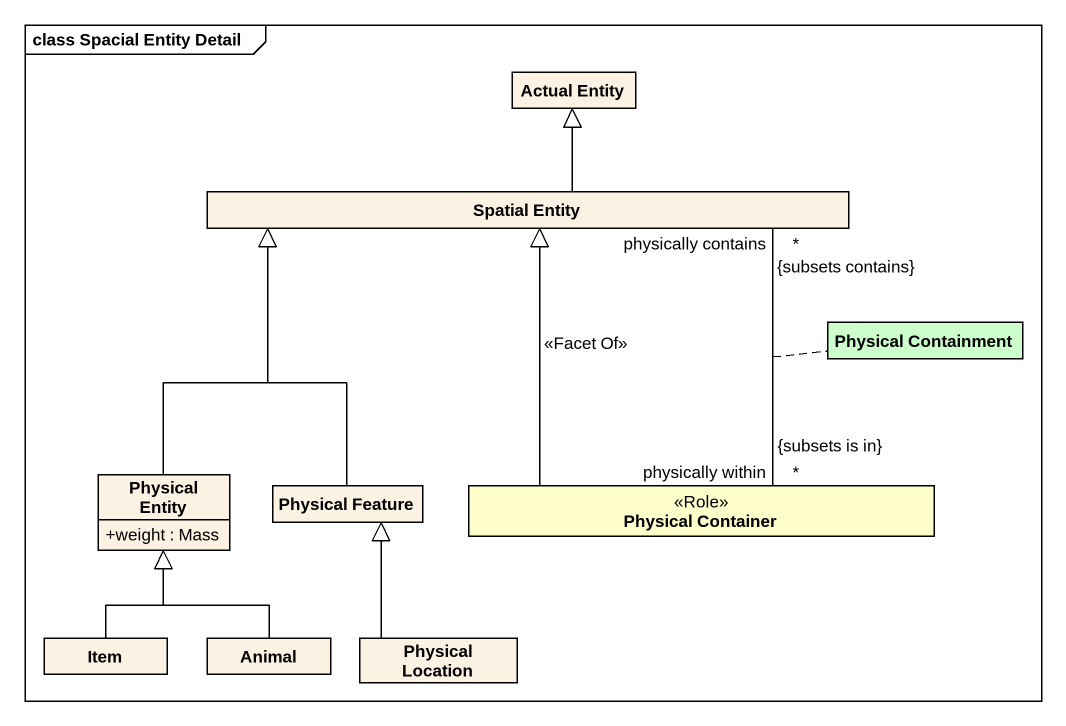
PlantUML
@startuml
mainframe class Spacial Entity Detail
hide circle
hide empty members
skinparam classAttributeIconSize 0
class "Actual Entity" as Actual_Entity
class "Spatial Entity" as Spatial_Entity
class "Physical Containment" as Physical_Containment #CCFFCC
class "Physical Entity" as Physical_Entity {
  +weight : Mass
}
class "Physical Feature" as Physical_Feature
class "Physical Container" as Physical_Container <<Role>> #FFFFCC
class Item
class Animal
class "Physical Location" as Physical_Location
Spatial_Entity -up-|> Actual_Entity
Physical_Entity -up-|> Spatial_Entity
Physical_Feature -up-|> Spatial_Entity
Physical_Container -up-|> Spatial_Entity : <<Facet Of>>
Physical_Container "physically within\n*\n{subsets is in}" -up- "physically contains\n*\n{subsets contains}" Spatial_Entity
(Physical_Container, Spatial_Entity) .. Physical_Containment
Item -up-|> Physical_Entity
Animal -up-|> Physical_Entity
Physical_Location -up-|> Physical_Feature
@enduml
